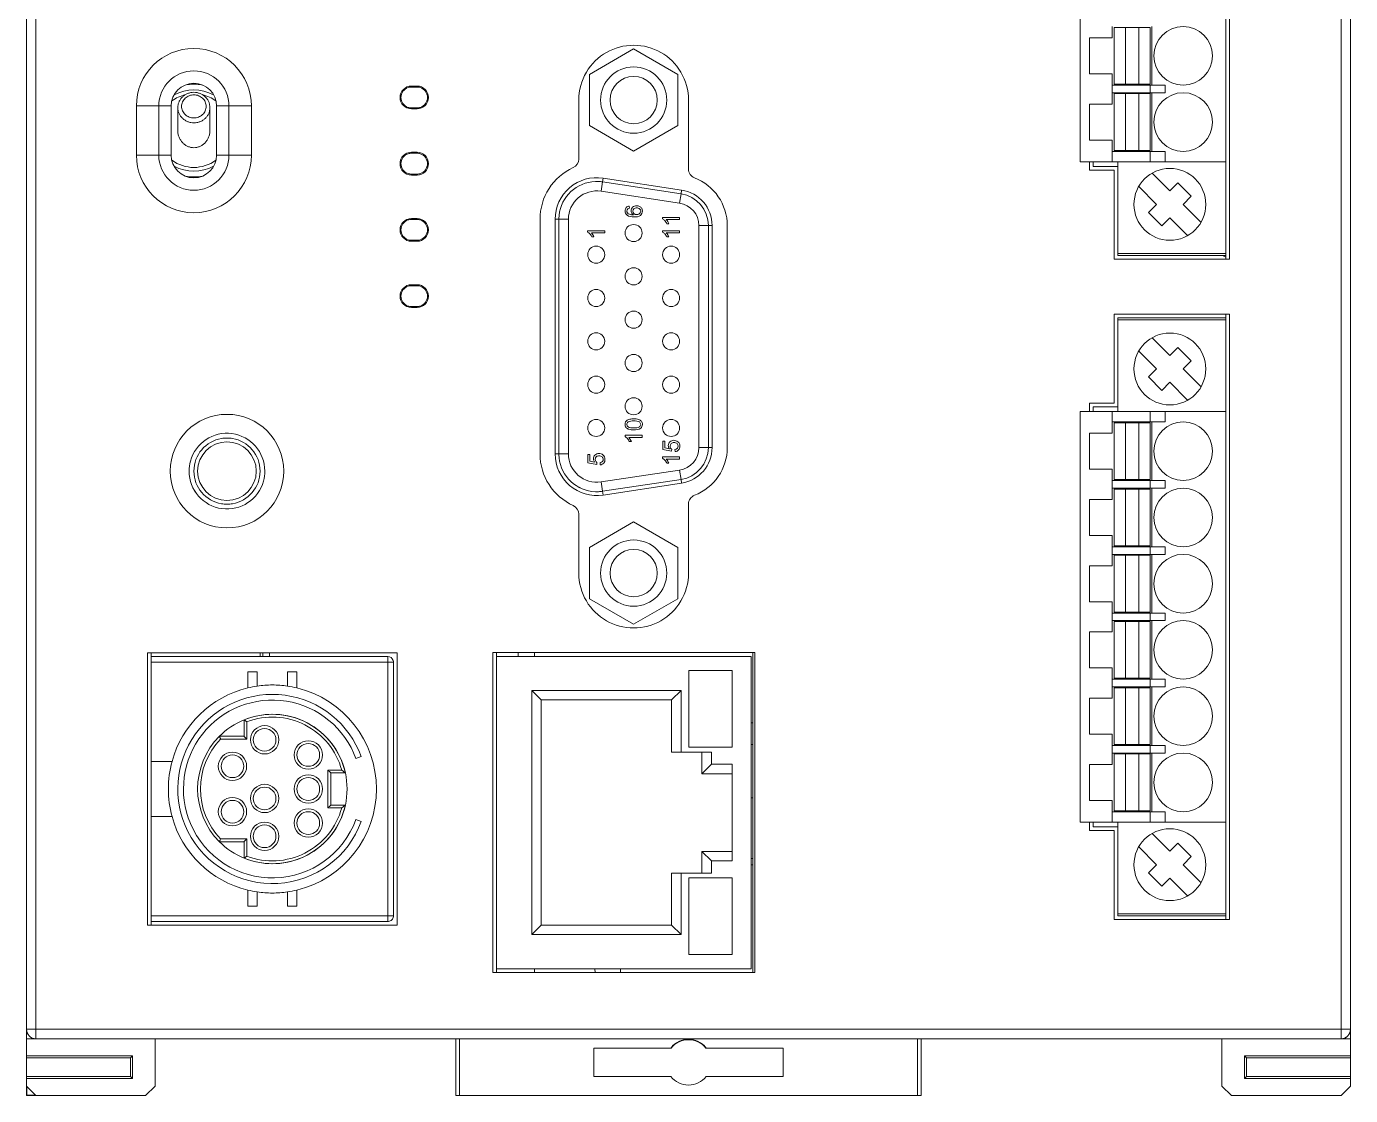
# Model space of a CAD drawing. Extents: x 0 to 111, y 0 to 103.
# Drawn here: x 0 to 70, y 0 to 56.5 of the extents above; entities that cross this region are included whole.
import ezdxf

# ---------------------------------------------------------------- set-up
doc = ezdxf.new("R2010")
doc.units = 0
doc.header["$LTSCALE"] = 4
doc.layers.get('0').update_dxf_attribs({"linetype": 'CONTINUOUS'})
doc.styles.get("Standard").update_dxf_attribs({"font": 'romans.shx'})

msp = doc.modelspace()

# ---------------------------------------------------------------- linework, layer by layer
at = {"color": 7, "linetype": 'Continuous', "lineweight": 0}
for p, q in [((0, 92.5), (0, 3.5)), ((0.5, 92.5), (0.5, 3.5)), ((69.5, 3.5), (69.5, 92.5)), ((70, 3.5), (70, 92.5)), ((63.6, 44.2), (63.6, 86.7)), ((55.7, 49.35), (55.7, 81.55)), ((63.4, 49.35), (63.4, 81.55)), ((57.4, 56.5), (57.4, 55.9)), ((57.5, 56.45), (58.1, 56.45)), ((57.5, 53.45), (57.5, 56.45)), ((57.5, 53.45), (57.5, 56.45)), ((58.1, 53.45), (58.1, 56.45)), ((58.1, 56.45), (58.8, 56.45)), ((58.8, 56.45), (59.4, 56.45)), ((58.8, 53.45), (58.8, 56.45)), ((58.8, 53.45), (58.8, 56.45)), ((59.4, 53.45), (59.4, 56.45)), ((59.5, 53.4), (59.5, 56.5)), ((32.1, 55.312), (29.76, 53.961)), ((34.44, 53.961), (32.1, 55.312)), ((57.4, 55.9), (56.2, 55.9)), ((56.2, 55.9), (56.2, 54)), ((29.76, 53.961), (29.76, 51.259)), ((34.44, 51.259), (34.44, 53.961)), ((56.2, 54), (57.4, 54)), ((57.4, 54), (57.4, 53.4)), ((20.35, 53.35), (20.35, 53.3)), ((20.65, 53.35), (20.35, 53.35)), ((20.65, 53.3), (20.35, 53.3)), ((20.65, 53.35), (20.65, 53.3)), ((57.4, 53), (57.4, 53.4)), ((57.4, 53.4), (59.4, 53.4)), ((57.5, 53.45), (58.1, 53.45)), ((58.1, 53.45), (58.8, 53.45)), ((58.8, 53.45), (59.4, 53.45)), ((59.4, 53.4), (59.5, 53.4)), ((59.4, 53), (59.4, 53.4)), ((59.5, 53.4), (60.2, 53.4)), ((60.2, 53.4), (60.2, 53)), ((29.2, 52.61), (29.2, 49.496)), ((35, 48.963), (35, 52.61)), ((57.4, 53), (57.4, 52.4)), ((57.4, 53), (59.4, 53)), ((57.5, 52.95), (58.1, 52.95)), ((57.5, 49.95), (57.5, 52.95)), ((57.5, 49.95), (57.5, 52.95)), ((58.1, 49.95), (58.1, 52.95)), ((58.1, 52.95), (58.8, 52.95)), ((58.8, 52.95), (59.4, 52.95)), ((58.8, 49.95), (58.8, 52.95)), ((58.8, 49.95), (58.8, 52.95)), ((59.4, 53), (59.5, 53)), ((59.4, 49.95), (59.4, 52.95)), ((59.5, 49.9), (59.5, 53)), ((59.5, 53), (60.2, 53)), ((5.81, 49.7), (5.81, 52.3)), ((5.81, 52.3), (6.994, 52.3)), ((6.994, 52.3), (7.65, 52.3)), ((6.994, 49.7), (6.994, 52.3)), ((7.65, 52.3), (7.65, 49.7)), ((8, 51), (8, 52.209)), ((9.7, 51), (9.7, 52.209)), ((10.05, 49.7), (10.05, 52.3)), ((10.706, 52.3), (10.05, 52.3)), ((11.89, 52.3), (10.706, 52.3)), ((10.706, 52.3), (10.706, 49.7)), ((11.89, 52.3), (11.89, 49.7)), ((20.35, 52.15), (20.35, 52.2)), ((20.35, 52.2), (20.65, 52.2)), ((20.35, 52.15), (20.65, 52.15)), ((20.65, 52.15), (20.65, 52.2)), ((57.4, 52.4), (56.2, 52.4)), ((56.2, 52.4), (56.2, 50.5)), ((29.76, 51.259), (32.1, 49.908)), ((32.1, 49.908), (34.44, 51.259)), ((56.2, 50.5), (57.4, 50.5)), ((57.4, 50.5), (57.4, 49.9)), ((20.35, 49.85), (20.35, 49.8)), ((20.65, 49.85), (20.35, 49.85)), ((20.65, 49.8), (20.35, 49.8)), ((20.65, 49.85), (20.65, 49.8)), ((57.4, 49.9), (59.4, 49.9)), ((57.4, 49.35), (57.4, 49.9)), ((57.5, 49.95), (58.1, 49.95)), ((58.1, 49.95), (58.8, 49.95)), ((58.8, 49.95), (59.4, 49.95)), ((59.4, 49.9), (59.5, 49.9)), ((59.4, 49.35), (59.4, 49.9)), ((59.5, 49.9), (60.2, 49.9)), ((60.2, 49.35), (60.2, 49.9)), ((5.81, 49.7), (6.994, 49.7)), ((6.994, 49.7), (7.65, 49.7)), ((10.706, 49.7), (10.05, 49.7)), ((11.89, 49.7), (10.706, 49.7)), ((55.7, 49.35), (57.4, 49.35)), ((56.2, 49.35), (56.2, 48.9)), ((56.4, 49.1), (56.4, 49.35)), ((57.7, 49.1), (56.4, 49.1)), ((57.4, 49.35), (59.4, 49.35)), ((57.7, 44.5), (57.7, 49.35)), ((59.4, 49.35), (60.2, 49.35)), ((60.2, 49.35), (63.4, 49.35)), ((63.4, 49.35), (63.4, 44.5)), ((20.35, 48.65), (20.35, 48.7)), ((20.35, 48.7), (20.65, 48.7)), ((20.35, 48.65), (20.65, 48.65)), ((20.65, 48.65), (20.65, 48.7)), ((30.48, 48.485), (30.45, 48.287)), ((34.635, 47.855), (30.48, 48.485)), ((56.2, 48.9), (57.5, 48.9)), ((57.5, 48.9), (57.5, 44.2)), ((60.45, 47.807), (59.515, 48.742)), ((30.45, 48.287), (30.375, 47.793)), ((30.375, 47.793), (34.53, 47.163)), ((30.45, 48.287), (34.605, 47.658)), ((30.45, 48.287), (34.605, 47.658)), ((34.605, 47.658), (34.53, 47.163)), ((34.635, 47.855), (34.605, 47.658)), ((58.8, 48.043), (58.808, 48.035)), ((58.808, 48.035), (59.743, 47.1)), ((60.874, 48.231), (60.45, 47.807)), ((61.581, 47.524), (60.874, 48.231)), ((31.879, 46.901), (31.87, 47.011)), ((59.743, 47.1), (59.319, 46.676)), ((61.157, 47.1), (61.581, 47.524)), ((62.092, 46.165), (61.157, 47.1)), ((20.35, 46.35), (20.35, 46.3)), ((20.65, 46.35), (20.35, 46.35)), ((20.65, 46.3), (20.35, 46.3)), ((20.65, 46.35), (20.65, 46.3)), ((27.15, 46.31), (27.15, 33.91)), ((27.95, 46.31), (27.95, 33.91)), ((27.95, 46.31), (28.15, 46.31)), ((28.15, 33.91), (28.15, 46.31)), ((28.15, 33.91), (28.15, 46.31)), ((28.15, 46.31), (28.65, 46.31)), ((28.65, 46.31), (28.65, 33.91)), ((33.626, 46.408), (33.626, 46.336)), ((34.53, 46.408), (33.626, 46.408)), ((33.826, 46.297), (34.53, 46.297)), ((34.53, 46.297), (34.53, 46.408)), ((59.319, 46.676), (60.026, 45.969)), ((60.026, 45.969), (60.45, 46.393)), ((60.45, 46.393), (61.385, 45.458)), ((29.666, 45.708), (29.666, 45.637)), ((30.57, 45.708), (29.666, 45.708)), ((29.866, 45.598), (30.57, 45.598)), ((30.57, 45.598), (30.57, 45.708)), ((33.626, 45.708), (33.626, 45.637)), ((34.53, 45.708), (33.626, 45.708)), ((33.826, 45.598), (34.53, 45.598)), ((33.852, 46.076), (33.959, 46.076)), ((34.53, 45.598), (34.53, 45.708)), ((36.05, 45.977), (35.55, 45.977)), ((35.55, 34.243), (35.55, 45.977)), ((36.05, 45.977), (36.05, 34.243)), ((36.05, 45.977), (36.05, 34.243)), ((36.25, 45.977), (36.05, 45.977)), ((36.25, 34.243), (36.25, 45.977)), ((37.05, 34.243), (37.05, 45.977)), ((62.1, 46.157), (62.092, 46.165)), ((20.35, 45.15), (20.35, 45.2)), ((20.35, 45.2), (20.65, 45.2)), ((20.35, 45.15), (20.65, 45.15)), ((20.65, 45.15), (20.65, 45.2)), ((29.892, 45.377), (29.999, 45.377)), ((33.852, 45.377), (33.959, 45.377)), ((63.6, 44.2), (57.5, 44.2)), ((63.4, 44.5), (57.7, 44.5)), ((57.7, 44.5), (57.7, 44.4)), ((57.7, 44.4), (63.4, 44.4)), ((63.4, 44.4), (63.4, 44.5)), ((63.4, 44.2), (63.4, 44.4)), ((20.35, 42.85), (20.35, 42.8)), ((20.65, 42.85), (20.35, 42.85)), ((20.65, 42.8), (20.35, 42.8)), ((20.65, 42.85), (20.65, 42.8)), ((20.35, 41.65), (20.35, 41.7)), ((20.35, 41.7), (20.65, 41.7)), ((20.35, 41.65), (20.65, 41.65)), ((20.65, 41.65), (20.65, 41.7)), ((57.5, 41.3), (63.6, 41.3)), ((57.5, 41.3), (57.5, 36.6)), ((57.7, 41.1), (57.7, 41)), ((63.4, 41.1), (57.7, 41.1)), ((57.7, 41), (63.4, 41)), ((57.7, 36.15), (57.7, 41)), ((63.4, 41.1), (63.4, 41.3)), ((63.4, 41), (63.4, 41.1)), ((63.4, 41), (63.4, 36.15)), ((63.6, 9.3), (63.6, 41.3)), ((60.45, 39.107), (59.515, 40.042)), ((58.8, 39.343), (58.808, 39.335)), ((58.808, 39.335), (59.743, 38.4)), ((60.874, 39.531), (60.45, 39.107)), ((61.581, 38.824), (60.874, 39.531)), ((61.157, 38.4), (61.581, 38.824)), ((59.743, 38.4), (59.319, 37.976)), ((59.319, 37.976), (60.026, 37.269)), ((62.092, 37.465), (61.157, 38.4)), ((60.026, 37.269), (60.45, 37.693)), ((60.45, 37.693), (61.385, 36.758)), ((62.1, 37.457), (62.092, 37.465)), ((57.5, 36.6), (56.2, 36.6)), ((56.2, 36.6), (56.2, 36.15)), ((55.7, 36.15), (57.4, 36.15)), ((55.7, 14.45), (55.7, 36.15)), ((56.4, 36.15), (56.4, 36.4)), ((57.7, 36.4), (56.4, 36.4)), ((57.4, 36.15), (59.4, 36.15)), ((57.4, 35.6), (57.4, 36.15)), ((59.4, 36.15), (60.2, 36.15)), ((59.4, 35.6), (59.4, 36.15)), ((60.2, 36.15), (63.4, 36.15)), ((60.2, 36.15), (60.2, 35.6)), ((63.4, 14.45), (63.4, 36.15)), ((57.4, 35.6), (57.4, 35)), ((57.4, 35.6), (59.4, 35.6)), ((57.5, 35.55), (58.1, 35.55)), ((57.5, 32.55), (57.5, 35.55)), ((57.5, 32.55), (57.5, 35.55)), ((58.1, 32.55), (58.1, 35.55)), ((58.1, 32.55), (58.1, 35.55)), ((58.1, 35.55), (58.8, 35.55)), ((58.8, 35.55), (59.4, 35.55)), ((58.8, 32.55), (58.8, 35.55)), ((58.8, 32.55), (58.8, 35.55)), ((59.4, 35.6), (59.5, 35.6)), ((59.4, 32.55), (59.4, 35.55)), ((59.5, 32.5), (59.5, 35.6)), ((59.5, 35.6), (60.2, 35.6)), ((31.646, 34.893), (31.646, 34.822)), ((32.55, 34.893), (31.646, 34.893)), ((31.846, 34.783), (32.55, 34.783)), ((31.872, 34.562), (31.979, 34.562)), ((32.55, 34.783), (32.55, 34.893)), ((33.748, 34.586), (33.642, 34.586)), ((33.642, 34.586), (33.642, 34.138)), ((33.748, 34.227), (33.748, 34.586)), ((57.4, 35), (56.2, 35)), ((56.2, 35), (56.2, 33.1)), ((27.95, 33.91), (28.15, 33.91)), ((28.15, 33.91), (28.65, 33.91)), ((29.788, 33.887), (29.682, 33.887)), ((29.682, 33.887), (29.682, 33.439)), ((29.788, 33.527), (29.788, 33.887)), ((33.626, 33.748), (33.626, 33.677)), ((34.53, 33.748), (33.626, 33.748)), ((33.642, 34.138), (34.105, 34.051)), ((33.99, 34.178), (33.748, 34.227)), ((33.826, 33.638), (34.53, 33.638)), ((34.105, 34.051), (34.118, 34.155)), ((34.284, 34.147), (34.294, 34.031)), ((34.53, 33.638), (34.53, 33.748)), ((36.05, 34.243), (35.55, 34.243)), ((36.25, 34.243), (36.05, 34.243)), ((29.682, 33.439), (30.145, 33.352)), ((30.03, 33.479), (29.788, 33.527)), ((30.145, 33.352), (30.158, 33.456)), ((30.324, 33.448), (30.334, 33.332)), ((34.53, 33.057), (30.375, 32.427)), ((33.852, 33.417), (33.959, 33.417)), ((34.53, 33.057), (34.605, 32.562)), ((56.2, 33.1), (57.4, 33.1)), ((57.4, 33.1), (57.4, 32.5)), ((30.45, 31.933), (30.375, 32.427)), ((34.605, 32.562), (30.45, 31.933)), ((34.605, 32.562), (30.45, 31.933)), ((30.48, 31.735), (34.635, 32.365)), ((34.605, 32.562), (34.635, 32.365)), ((57.4, 32.1), (57.4, 32.5)), ((57.4, 32.5), (59.4, 32.5)), ((57.5, 32.55), (58.1, 32.55)), ((58.1, 32.55), (58.8, 32.55)), ((58.8, 32.55), (59.4, 32.55)), ((59.4, 32.5), (59.5, 32.5)), ((59.4, 32.1), (59.4, 32.5)), ((59.5, 32.5), (60.2, 32.5)), ((60.2, 32.5), (60.2, 32.1)), ((30.48, 31.735), (30.45, 31.933)), ((57.4, 32.1), (57.4, 31.5)), ((57.4, 32.1), (59.4, 32.1)), ((57.5, 32.05), (58.1, 32.05)), ((57.5, 29.05), (57.5, 32.05)), ((57.5, 29.05), (57.5, 32.05)), ((58.1, 29.05), (58.1, 32.05)), ((58.1, 29.05), (58.1, 32.05)), ((58.1, 32.05), (58.8, 32.05)), ((58.8, 32.05), (59.4, 32.05)), ((58.8, 29.05), (58.8, 32.05)), ((58.8, 29.05), (58.8, 32.05)), ((59.4, 32.1), (59.5, 32.1)), ((59.4, 29.05), (59.4, 32.05)), ((59.5, 29), (59.5, 32.1)), ((59.5, 32.1), (60.2, 32.1)), ((35, 27.61), (35, 31.257)), ((57.4, 31.5), (56.2, 31.5)), ((56.2, 31.5), (56.2, 29.6)), ((29.2, 30.724), (29.2, 27.61)), ((32.1, 30.312), (29.76, 28.961)), ((34.44, 28.961), (32.1, 30.312)), ((56.2, 29.6), (57.4, 29.6)), ((57.4, 29.6), (57.4, 29)), ((29.76, 28.961), (29.76, 26.259)), ((34.44, 26.259), (34.44, 28.961)), ((57.4, 28.6), (57.4, 29)), ((57.4, 29), (59.4, 29)), ((57.5, 29.05), (58.1, 29.05)), ((58.1, 29.05), (58.8, 29.05)), ((58.8, 29.05), (59.4, 29.05)), ((59.4, 29), (59.5, 29)), ((59.4, 28.6), (59.4, 29)), ((59.5, 29), (60.2, 29)), ((60.2, 29), (60.2, 28.6)), ((57.4, 28.6), (57.4, 28)), ((57.4, 28.6), (59.4, 28.6)), ((57.5, 28.55), (58.1, 28.55)), ((57.5, 25.55), (57.5, 28.55)), ((57.5, 25.55), (57.5, 28.55)), ((58.1, 25.55), (58.1, 28.55)), ((58.1, 25.55), (58.1, 28.55)), ((58.1, 28.55), (58.8, 28.55)), ((58.8, 28.55), (59.4, 28.55)), ((58.8, 25.55), (58.8, 28.55)), ((58.8, 25.55), (58.8, 28.55)), ((59.4, 28.6), (59.5, 28.6)), ((59.4, 25.55), (59.4, 28.55)), ((59.5, 25.5), (59.5, 28.6)), ((59.5, 28.6), (60.2, 28.6)), ((57.4, 28), (56.2, 28)), ((56.2, 28), (56.2, 26.1)), ((29.76, 26.259), (32.1, 24.908)), ((32.1, 24.908), (34.44, 26.259)), ((56.2, 26.1), (57.4, 26.1)), ((57.4, 26.1), (57.4, 25.5)), ((57.4, 25.1), (57.4, 25.5)), ((57.4, 25.5), (59.4, 25.5)), ((57.5, 25.55), (58.1, 25.55)), ((58.1, 25.55), (58.8, 25.55)), ((58.8, 25.55), (59.4, 25.55)), ((59.4, 25.5), (59.5, 25.5)), ((59.4, 25.1), (59.4, 25.5)), ((59.5, 25.5), (60.2, 25.5)), ((60.2, 25.5), (60.2, 25.1)), ((57.4, 25.1), (57.4, 24.5)), ((57.4, 25.1), (59.4, 25.1)), ((57.5, 25.05), (58.1, 25.05)), ((57.5, 22.05), (57.5, 25.05)), ((57.5, 22.05), (57.5, 25.05)), ((58.1, 22.05), (58.1, 25.05)), ((58.1, 22.05), (58.1, 25.05)), ((58.1, 25.05), (58.8, 25.05)), ((58.8, 25.05), (59.4, 25.05)), ((58.8, 22.05), (58.8, 25.05)), ((58.8, 22.05), (58.8, 25.05)), ((59.4, 25.1), (59.5, 25.1)), ((59.4, 22.05), (59.4, 25.05)), ((59.5, 22), (59.5, 25.1)), ((59.5, 25.1), (60.2, 25.1)), ((57.4, 24.5), (56.2, 24.5)), ((56.2, 24.5), (56.2, 22.6)), ((19.6, 23.4), (6.4, 23.4)), ((6.4, 23.4), (6.4, 9)), ((6.6, 23.4), (6.6, 23.2)), ((6.6, 23.2), (19.1, 23.2)), ((6.6, 22.9), (6.6, 23.2)), ((19.1, 23.2), (6.6, 23.2)), ((12.35, 23.4), (12.35, 23.2)), ((12.5, 23.2), (12.5, 23.4)), ((12.85, 23.2), (12.85, 23.4)), ((19.1, 23.2), (19.1, 22.9)), ((19.6, 9), (19.6, 23.4)), ((38.51, 23.41), (24.65, 23.41)), ((24.65, 23.41), (24.65, 6.5)), ((24.85, 23.21), (24.85, 23.41)), ((24.85, 23.21), (24.85, 6.7)), ((38.31, 23.21), (24.85, 23.21)), ((26, 23.21), (26, 23.41)), ((26.85, 23.41), (26.85, 23.21)), ((38.31, 6.7), (38.31, 23.21)), ((38.4, 6.5), (38.4, 23.41)), ((38.51, 6.5), (38.51, 23.41)), ((6.6, 22.9), (6.6, 17.65)), ((19.1, 22.9), (6.6, 22.9)), ((19.1, 9.5), (19.1, 22.9)), ((19.1, 22.9), (19.4, 22.9)), ((19.4, 22.9), (19.4, 9.5)), ((19.4, 9.5), (19.4, 22.9)), ((37.31, 22.455), (35.01, 22.455)), ((35.01, 22.455), (35.01, 18.405)), ((37.31, 18.405), (37.31, 22.455)), ((56.2, 22.6), (57.4, 22.6)), ((57.4, 22.6), (57.4, 22)), ((11.7, 22.4), (12.2, 22.4)), ((11.7, 21.544), (11.7, 22.4)), ((12.2, 22.4), (12.2, 21.642)), ((13.8, 22.4), (14.3, 22.4)), ((13.8, 21.642), (13.8, 22.4)), ((14.3, 22.4), (14.3, 21.544)), ((57.4, 21.6), (57.4, 22)), ((57.4, 22), (59.4, 22)), ((57.5, 22.05), (58.1, 22.05)), ((58.1, 22.05), (58.8, 22.05)), ((58.8, 22.05), (59.4, 22.05)), ((59.4, 22), (59.5, 22)), ((59.4, 21.6), (59.4, 22)), ((59.5, 22), (60.2, 22)), ((60.2, 22), (60.2, 21.6)), ((26.71, 21.405), (34.61, 21.405)), ((26.71, 8.505), (26.71, 21.405)), ((26.71, 21.405), (27.21, 20.905)), ((34.11, 20.905), (34.61, 21.405)), ((34.61, 21.405), (34.61, 18.155)), ((57.4, 21.6), (57.4, 21)), ((57.4, 21.6), (59.4, 21.6)), ((57.5, 21.55), (58.1, 21.55)), ((57.5, 18.55), (57.5, 21.55)), ((57.5, 18.55), (57.5, 21.55)), ((58.1, 18.55), (58.1, 21.55)), ((58.1, 18.55), (58.1, 21.55)), ((58.1, 21.55), (58.8, 21.55)), ((58.8, 21.55), (59.4, 21.55)), ((58.8, 18.55), (58.8, 21.55)), ((58.8, 18.55), (58.8, 21.55)), ((59.4, 21.6), (59.5, 21.6)), ((59.4, 18.55), (59.4, 21.55)), ((59.5, 18.5), (59.5, 21.6)), ((59.5, 21.6), (60.2, 21.6)), ((27.21, 20.905), (34.11, 20.905)), ((27.21, 9.005), (27.21, 20.905)), ((34.11, 20.905), (34.11, 18.155)), ((57.4, 21), (56.2, 21)), ((56.2, 21), (56.2, 19.1)), ((11.5, 19.854), (11.5, 18.986)), ((11.5, 18.986), (11.5, 19.854)), ((11.65, 19.752), (11.65, 18.836)), ((38.4, 19.7), (38.31, 19.7)), ((11.5, 18.986), (10.2, 18.986)), ((11.5, 18.986), (10.2, 18.986)), ((56.2, 19.1), (57.4, 19.1)), ((57.4, 19.1), (57.4, 18.5)), ((11.65, 18.836), (10.264, 18.836)), ((35.01, 18.405), (37.31, 18.405)), ((38.31, 18.56), (38.4, 18.56)), ((57.4, 18.1), (57.4, 18.5)), ((57.4, 18.5), (59.4, 18.5)), ((57.5, 18.55), (58.1, 18.55)), ((58.1, 18.55), (58.8, 18.55)), ((58.8, 18.55), (59.4, 18.55)), ((59.4, 18.5), (59.5, 18.5)), ((59.4, 18.1), (59.4, 18.5)), ((59.5, 18.5), (60.2, 18.5)), ((60.2, 18.5), (60.2, 18.1)), ((6.6, 17.65), (6.6, 14.75)), ((6.6, 17.65), (7.695, 17.65)), ((17.698, 17.91), (17.417, 17.807)), ((34.61, 18.155), (34.11, 18.155)), ((34.61, 18.155), (36.21, 18.155)), ((35.71, 18.155), (35.71, 17.005)), ((35.71, 17.005), (36.21, 17.505)), ((36.21, 18.155), (36.21, 17.505)), ((36.21, 17.505), (37.31, 17.505)), ((37.31, 17.505), (37.31, 12.405)), ((57.4, 18.1), (57.4, 17.5)), ((57.4, 18.1), (59.4, 18.1)), ((57.5, 18.05), (58.1, 18.05)), ((57.5, 15.05), (57.5, 18.05)), ((57.5, 15.05), (57.5, 18.05)), ((58.1, 15.05), (58.1, 18.05)), ((58.1, 15.05), (58.1, 18.05)), ((58.1, 18.05), (58.8, 18.05)), ((58.8, 18.05), (59.4, 18.05)), ((58.8, 15.05), (58.8, 18.05)), ((58.8, 15.05), (58.8, 18.05)), ((59.4, 18.1), (59.5, 18.1)), ((59.4, 15.05), (59.4, 18.05)), ((59.5, 15), (59.5, 18.1)), ((59.5, 18.1), (60.2, 18.1)), ((15.94, 17.2), (16.666, 17.2)), ((15.94, 15.2), (15.94, 17.2)), ((16.09, 15.35), (16.09, 17.05)), ((16.09, 17.05), (16.857, 17.05)), ((16.857, 17.05), (16.09, 17.05)), ((16.09, 17.05), (16.09, 15.35)), ((35.71, 17.005), (37.31, 17.005)), ((57.4, 17.5), (56.2, 17.5)), ((56.2, 17.5), (56.2, 15.6)), ((38.4, 15.73), (38.31, 15.73)), ((56.2, 15.6), (57.4, 15.6)), ((57.4, 15.6), (57.4, 15)), ((6.6, 14.75), (6.6, 9.5)), ((7.695, 14.75), (6.6, 14.75)), ((16.666, 15.2), (15.94, 15.2)), ((16.857, 15.35), (16.09, 15.35)), ((16.857, 15.35), (16.09, 15.35)), ((57.4, 14.45), (57.4, 15)), ((57.4, 15), (59.4, 15)), ((57.5, 15.05), (58.1, 15.05)), ((58.1, 15.05), (58.8, 15.05)), ((58.8, 15.05), (59.4, 15.05)), ((59.4, 15), (59.5, 15)), ((59.4, 14.45), (59.4, 15)), ((59.5, 15), (60.2, 15)), ((60.2, 14.45), (60.2, 15)), ((17.417, 14.593), (17.698, 14.49)), ((55.7, 14.45), (57.4, 14.45)), ((56.2, 14.45), (56.2, 14)), ((56.4, 14.2), (56.4, 14.45)), ((57.7, 14.2), (56.4, 14.2)), ((57.4, 14.45), (59.4, 14.45)), ((57.7, 9.6), (57.7, 14.45)), ((59.4, 14.45), (60.2, 14.45)), ((60.2, 14.45), (63.4, 14.45)), ((63.4, 14.45), (63.4, 9.6)), ((10.2, 13.414), (11.5, 13.414)), ((11.5, 13.414), (10.2, 13.414)), ((10.264, 13.564), (11.65, 13.564)), ((11.5, 13.414), (11.5, 12.546)), ((11.5, 12.546), (11.5, 13.414)), ((11.65, 13.564), (11.65, 12.648)), ((56.2, 14), (57.5, 14)), ((57.5, 14), (57.5, 9.3)), ((60.45, 12.907), (59.515, 13.842)), ((60.874, 13.331), (60.45, 12.907)), ((61.581, 12.624), (60.874, 13.331)), ((35.71, 12.905), (35.71, 11.755)), ((37.31, 12.905), (35.71, 12.905)), ((35.71, 12.905), (36.21, 12.405)), ((58.8, 13.143), (58.808, 13.135)), ((58.808, 13.135), (59.743, 12.2)), ((61.157, 12.2), (61.581, 12.624)), ((36.21, 12.405), (36.21, 11.755)), ((37.31, 12.405), (36.21, 12.405)), ((38.31, 12.53), (38.4, 12.53)), ((38.4, 12.2), (38.31, 12.2)), ((59.743, 12.2), (59.319, 11.776)), ((62.092, 11.265), (61.157, 12.2)), ((34.11, 11.755), (34.11, 9.005)), ((34.11, 11.755), (34.61, 11.755)), ((36.21, 11.755), (34.61, 11.755)), ((34.61, 11.755), (34.61, 8.505)), ((35.01, 11.505), (37.31, 11.505)), ((35.01, 7.455), (35.01, 11.505)), ((37.31, 11.505), (37.31, 7.455)), ((59.319, 11.776), (60.026, 11.069)), ((60.026, 11.069), (60.45, 11.493)), ((60.45, 11.493), (61.385, 10.558)), ((62.1, 11.257), (62.092, 11.265)), ((11.7, 10), (11.7, 10.856)), ((12.2, 10.758), (12.2, 10)), ((13.8, 10), (13.8, 10.758)), ((14.3, 10.856), (14.3, 10)), ((12.2, 10), (11.7, 10)), ((14.3, 10), (13.8, 10)), ((6.6, 9.2), (6.6, 9.5)), ((6.6, 9.5), (19.1, 9.5)), ((6.6, 9.2), (6.6, 9)), ((6.6, 9.2), (19.1, 9.2)), ((19.1, 9.2), (6.6, 9.2)), ((19.1, 9.5), (19.4, 9.5)), ((19.1, 9.2), (19.1, 9.5)), ((57.5, 9.3), (63.6, 9.3)), ((63.4, 9.6), (57.7, 9.6)), ((57.7, 9.6), (57.7, 9.5)), ((57.7, 9.5), (63.4, 9.5)), ((63.4, 9.5), (63.4, 9.6)), ((63.4, 9.3), (63.4, 9.5)), ((6.4, 9), (19.6, 9)), ((26.71, 8.505), (27.21, 9.005)), ((34.61, 8.505), (26.71, 8.505)), ((34.11, 9.005), (27.21, 9.005)), ((34.61, 8.505), (34.11, 9.005)), ((37.31, 7.455), (35.01, 7.455)), ((24.65, 6.5), (38.51, 6.5)), ((24.85, 6.5), (24.85, 6.7)), ((24.85, 6.7), (38.31, 6.7)), ((26.85, 6.7), (26.85, 6.5)), ((30.027, 6.7), (30.087, 6.5)), ((31.4, 6.5), (31.4, 6.7)), ((0, 3.5), (0, 3)), ((0.5, 3.5), (0, 3.5)), ((0, 2.1), (0, 3)), ((0.5, 3), (0, 3)), ((0.5, 3.5), (69.5, 3.5)), ((0.5, 3.5), (0.5, 3)), ((0.5, 3), (69.5, 3)), ((6.8, 0.5), (6.8, 3)), ((22.7, 3), (22.7, 0)), ((22.9, 3), (22.9, 0)), ((47.1, 0), (47.1, 3)), ((47.3, 0), (47.3, 3)), ((63.2, 3), (63.2, 0.5)), ((69.5, 3.5), (69.5, 3)), ((69.5, 3.5), (70, 3.5)), ((69.5, 3), (70, 3)), ((70, 3.5), (70, 3)), ((70, 3), (70, 2.1)), ((30, 2.5), (34.063, 2.5)), ((30, 1), (30, 2.5)), ((35.937, 2.5), (40, 2.5)), ((40, 2.5), (40, 1)), ((0, 2), (0, 2.1)), ((0, 2.1), (5.6, 2.1)), ((0, 2), (0, 1)), ((5.5, 2), (0, 2)), ((5.6, 2.1), (5.5, 2)), ((5.5, 2), (5.5, 1)), ((5.6, 2.1), (5.6, 0.9)), ((64.4, 2.1), (70, 2.1)), ((64.4, 2.1), (64.4, 0.9)), ((64.4, 2.1), (64.5, 2)), ((64.5, 2), (64.5, 1)), ((64.5, 2), (70, 2)), ((70, 2.1), (70, 2)), ((70, 2), (70, 1)), ((0, 0.9), (0, 1)), ((5.5, 1), (0, 1)), ((0, 0.5), (0, 0.9)), ((0, 0.9), (5.6, 0.9)), ((5.6, 0.9), (5.5, 1)), ((34.063, 1), (30, 1)), ((40, 1), (35.937, 1)), ((64.4, 0.9), (64.5, 1)), ((64.4, 0.9), (70, 0.9)), ((64.5, 1), (70, 1)), ((70, 1), (70, 0.9)), ((70, 0.9), (70, 0.5)), ((0, 0.5), (0.5, 0)), ((6.3, 0), (0.5, 0)), ((6.8, 0.5), (6.3, 0)), ((22.9, 0), (22.7, 0)), ((47.1, 0), (22.9, 0)), ((47.1, 0), (47.3, 0)), ((63.2, 0.5), (63.7, 0)), ((69.5, 0), (63.7, 0)), ((70, 0.5), (69.5, 0))]:
    msp.add_line(p, q, dxfattribs=at)
for p in [(0, 0.5), (0.5, 0)]:
    msp.add_line(p, (0, 0))
for centre, radius, start, end in [((61.15, 54.95), 1.55, 0, 180), ((8.85, 52.3), 3.04, 0, 180), ((32.1, 52.61), 2.9, 30.50682, 149.49318), ((61.15, 54.95), 1.55, 180, 0), ((8.85, 52.3), 1.856, 0, 180), ((32.1, 52.61), 2.9, 149.49318, 180), ((32.1, 52.61), 1.75, 90, 270), ((32.1, 52.61), 1.75, 270, 90), ((32.1, 52.61), 2.9, 0, 30.50682), ((8.85, 52.3), 1.2, 0, 180), ((8.85, 51), 2.45, 79.28076, 100.71924), ((20.35, 52.75), 0.6, 90, 270), ((20.35, 52.75), 0.55, 108, 252), ((20.35, 52.75), 0.55, 90, 108), ((20.65, 52.75), 0.6, 270, 90), ((20.65, 52.75), 0.55, 72, 90), ((20.65, 52.75), 0.55, 288, 72), ((32.1, 52.61), 1.25, 90, 270), ((32.1, 52.61), 1.25, 270, 90), ((8.85, 51), 1.95, 103.28887, 126.58901), ((8.85, 51), 2.15, 61.04677, 118.95317), ((8.85, 51), 2.15, 61.20175, 118.79825), ((8.85, 51), 1.95, 53.41105, 76.70942), ((61.15, 51.45), 1.55, 0, 180), ((20.35, 52.75), 0.55, 252, 270), ((20.65, 52.75), 0.55, 270, 288), ((61.15, 51.45), 1.55, 180, 0), ((20.35, 49.25), 0.6, 90, 270), ((20.35, 49.25), 0.55, 108, 252), ((20.35, 49.25), 0.55, 90, 108), ((20.65, 49.25), 0.6, 270, 90), ((20.65, 49.25), 0.55, 72, 90), ((20.65, 49.25), 0.55, 288, 72), ((8.85, 49.7), 3.04, 180, 0), ((8.85, 49.7), 1.856, 180, 0), ((8.85, 49.7), 1.2, 180, 0), ((8.85, 51), 1.95, 233.41105, 306.58901), ((8.85, 51), 2.15, 241.04677, 298.95317), ((8.85, 51), 2.15, 241.20175, 298.79825), ((30.15, 46.31), 3, 114.47434, 179.99999), ((28.7, 49.496), 0.5, 294.47434, 0), ((8.85, 51), 2.45, 259.28076, 280.71924), ((20.35, 49.25), 0.55, 252, 270), ((20.65, 49.25), 0.55, 270, 288), ((30.15, 46.31), 2.2, 81.38259, 180), ((30.15, 46.31), 2, 92.08272, 174.09258), ((30.15, 46.31), 2, 92.08435, 174.09175), ((30.15, 46.31), 2, 89.99971, 92.08272), ((30.15, 46.31), 2, 90, 92.08435), ((30.15, 46.31), 2, 87.54617, 89.99971), ((30.15, 46.31), 2, 87.62267, 90), ((30.15, 46.31), 2, 87.48325, 87.62267), ((30.15, 46.31), 2, 81.38259, 87.54617), ((30.15, 46.31), 2, 81.38259, 87.48325), ((35.5, 48.963), 0.5, 180, 248.93818), ((34.35, 45.977), 2.7, 0.00001, 68.93818), ((60.45, 47.1), 1.9, 0, 180), ((30.15, 46.31), 1.5, 81.38259, 180), ((34.35, 45.977), 1.7, 0, 81.38259), ((34.35, 45.977), 1.7, 0, 81.38259), ((34.35, 45.977), 1.9, 0, 81.38259), ((34.35, 45.977), 1.2, 0, 81.38259), ((60.45, 47.1), 1.9, 180, 0), ((20.35, 45.75), 0.6, 90, 270), ((20.35, 45.75), 0.55, 108, 252), ((20.35, 45.75), 0.55, 90, 108), ((20.65, 45.75), 0.6, 270, 90), ((20.65, 45.75), 0.55, 72, 90), ((20.65, 45.75), 0.55, 288, 72), ((30.15, 46.31), 2, 174.09258, 180), ((30.15, 46.31), 2, 174.09175, 180), ((32.1, 45.585), 0.45, 90, 270), ((32.1, 45.585), 0.45, 270, 90), ((20.35, 45.75), 0.55, 252, 270), ((20.65, 45.75), 0.55, 270, 288), ((30.12, 44.44), 0.45, 90, 270), ((30.12, 44.44), 0.45, 270, 90), ((34.08, 44.44), 0.45, 90, 270), ((34.08, 44.44), 0.45, 270, 90), ((63.75, 45.25), 1, 238.49894, 247.5), ((63.75, 45.25), 1, 247.5, 249.45325), ((32.1, 43.295), 0.45, 90, 270), ((32.1, 43.295), 0.45, 270, 90), ((20.35, 42.25), 0.6, 90, 270), ((20.35, 42.25), 0.55, 108, 252), ((20.35, 42.25), 0.55, 90, 108), ((20.65, 42.25), 0.6, 270, 90), ((20.65, 42.25), 0.55, 72, 90), ((20.65, 42.25), 0.55, 288, 72), ((30.12, 42.15), 0.45, 90, 270), ((30.12, 42.15), 0.45, 270, 90), ((34.08, 42.15), 0.45, 90, 270), ((34.08, 42.15), 0.45, 270, 90), ((20.35, 42.25), 0.55, 252, 270), ((20.65, 42.25), 0.55, 270, 288), ((32.1, 41.005), 0.45, 90, 270), ((32.1, 41.005), 0.45, 270, 90), ((30.12, 39.86), 0.45, 90, 270), ((30.12, 39.86), 0.45, 270, 90), ((34.08, 39.86), 0.45, 90, 270), ((34.08, 39.86), 0.45, 270, 90), ((60.45, 38.4), 1.9, 0, 180), ((32.1, 38.715), 0.45, 90, 270), ((32.1, 38.715), 0.45, 270, 90), ((30.12, 37.57), 0.45, 90, 270), ((30.12, 37.57), 0.45, 270, 90), ((34.08, 37.57), 0.45, 90, 270), ((34.08, 37.57), 0.45, 270, 90), ((60.45, 38.4), 1.9, 180, 0), ((32.1, 36.425), 0.45, 90, 270), ((32.1, 36.425), 0.45, 270, 90), ((10.6, 33), 3, 0, 180), ((30.12, 35.28), 0.45, 90, 270), ((30.12, 35.28), 0.45, 270, 90), ((34.08, 35.28), 0.45, 90, 270), ((34.08, 35.28), 0.45, 270, 90), ((61.15, 34.05), 1.55, 0, 180), ((10.6, 33), 2, 0, 164.80008), ((10.6, 33), 2, 0, 164.78047), ((10.6, 33), 1.75, 99.48515, 260.51418), ((10.6, 33), 1.75, 99.48749, 260.51183), ((10.6, 33), 1.55, 90, 270), ((10.6, 33), 1.75, 90, 99.48515), ((10.6, 33), 1.75, 90, 99.48749), ((10.6, 33), 1.75, 80.51418, 90), ((10.6, 33), 1.75, 80.51183, 90), ((10.6, 33), 1.55, 270, 90), ((10.6, 33), 1.75, 279.48515, 80.51418), ((10.6, 33), 1.75, 279.48749, 80.51183), ((30.15, 33.91), 3, 180.00001, 245.52566), ((30.15, 33.91), 2.2, 180, 278.61741), ((30.15, 33.91), 2, 180, 185.90742), ((30.15, 33.91), 2, 180, 185.90825), ((30.15, 33.91), 2, 185.90742, 267.91728), ((30.15, 33.91), 2, 185.90825, 267.91564), ((30.15, 33.91), 1.5, 180, 278.61741), ((34.35, 34.243), 1.2, 278.61741, 0), ((34.35, 34.243), 1.7, 278.61741, 0), ((34.35, 34.243), 1.7, 278.61741, 0), ((34.35, 34.243), 1.9, 278.61741, 0), ((34.35, 34.243), 2.7, 291.06182, 359.99999), ((61.15, 34.05), 1.55, 180, 0), ((10.6, 33), 3, 180, 0), ((10.6, 33), 2, 164.78047, 180), ((10.6, 33), 2, 164.80008, 180), ((10.6, 33), 2, 180, 344.80008), ((10.6, 33), 2, 180, 344.78047), ((10.6, 33), 2, 344.80008, 0), ((10.6, 33), 2, 344.78047, 0), ((30.15, 33.91), 2, 267.91728, 270.00029), ((30.15, 33.91), 2, 267.91564, 270), ((30.15, 33.91), 2, 270.00029, 272.45383), ((30.15, 33.91), 2, 270, 272.37733), ((30.15, 33.91), 2, 272.37733, 272.51675), ((30.15, 33.91), 2, 272.45383, 278.61741), ((30.15, 33.91), 2, 272.51675, 278.61741), ((35.5, 31.257), 0.5, 111.06182, 180), ((61.15, 30.55), 1.55, 0, 180), ((10.6, 33), 1.75, 260.51418, 270), ((10.6, 33), 1.75, 260.51183, 270), ((10.6, 33), 1.75, 270, 279.48515), ((10.6, 33), 1.75, 270, 279.48749), ((28.7, 30.724), 0.5, 0, 65.52566), ((61.15, 30.55), 1.55, 180, 0), ((32.1, 27.61), 1.75, 90, 270), ((32.1, 27.61), 1.25, 90, 270), ((32.1, 27.61), 1.75, 270, 90), ((32.1, 27.61), 1.25, 270, 90), ((61.15, 27.05), 1.55, 0, 180), ((32.1, 27.61), 2.9, 180, 210.50682), ((32.1, 27.61), 2.9, 329.49318, 0), ((61.15, 27.05), 1.55, 180, 0), ((32.1, 27.61), 2.9, 210.50682, 329.49318), ((61.15, 23.55), 1.55, 0, 180), ((19.1, 22.9), 0.3, 18, 90), ((19.1, 22.9), 0.3, 18, 90), ((61.15, 23.55), 1.55, 180, 0), ((19.1, 22.9), 0.3, 0, 18), ((19.1, 22.9), 0.3, 0, 18), ((13, 16.2), 5.5, 103.67202, 164.71406), ((13, 16.2), 5, 20, 206.66667), ((13, 16.2), 5.5, 98.3636, 103.67202), ((13, 16.2), 5.5, 90, 98.3636), ((13, 16.2), 5.5, 81.6364, 90), ((13, 16.2), 5.5, 76.32798, 81.6364), ((13, 16.2), 5.5, 283.67202, 76.32798), ((61.15, 20.05), 1.55, 0, 180), ((13, 16.2), 4.7, 20, 202.85714), ((13, 16.2), 3.95, 112.318, 135.1423), ((13, 16.2), 3.95, 90, 112.318), ((13, 16.2), 3.95, 12.42667, 112.318), ((13, 16.2), 3.8, 15.25754, 110.80857), ((13, 16.2), 3.95, 12.42667, 90), ((61.15, 20.05), 1.55, 180, 0), ((13, 16.2), 3.95, 135.1423, 224.8577), ((12.59, 18.8), 0.75, 90, 270), ((12.59, 18.8), 0.6, 90, 270), ((12.59, 18.8), 0.75, 270, 90), ((12.59, 18.8), 0.6, 270, 90), ((13, 16.2), 3.8, 136.0697, 223.93088), ((14.9, 18), 0.75, 90, 270), ((14.9, 18), 0.6, 90, 270), ((14.9, 18), 0.75, 270, 90), ((14.9, 18), 0.6, 270, 90), ((13, 16.2), 5.5, 164.71406, 195.28594), ((10.89, 17.4), 0.75, 90, 270), ((10.89, 17.4), 0.6, 90, 270), ((10.89, 17.4), 0.75, 270, 90), ((10.89, 17.4), 0.6, 270, 90), ((61.15, 16.55), 1.55, 0, 180), ((14.9, 16.2), 0.75, 90, 270), ((14.9, 16.2), 0.75, 270, 90), ((13, 16.2), 3.95, 347.57333, 12.42667), ((12.59, 15.7), 0.75, 90, 270), ((12.59, 15.7), 0.6, 90, 270), ((12.59, 15.7), 0.75, 270, 90), ((12.59, 15.7), 0.6, 270, 90), ((14.9, 16.2), 0.6, 90, 270), ((14.9, 16.2), 0.6, 270, 90), ((61.15, 16.55), 1.55, 180, 0), ((10.89, 15), 0.75, 90, 270), ((10.89, 15), 0.6, 90, 270), ((10.89, 15), 0.75, 270, 90), ((10.89, 15), 0.6, 270, 90), ((13, 16.2), 5.5, 195.28594, 256.32798), ((13, 16.2), 3.95, 247.682, 347.57333), ((13, 16.2), 3.8, 249.19138, 344.74243), ((13, 16.2), 3.95, 270, 347.57333), ((14.9, 14.4), 0.75, 90, 270), ((14.9, 14.4), 0.6, 90, 270), ((14.9, 14.4), 0.75, 270, 90), ((14.9, 14.4), 0.6, 270, 90), ((13, 16.2), 5, 206.66667, 340), ((13, 16.2), 4.7, 202.85714, 340), ((12.59, 13.7), 0.75, 90, 270), ((12.59, 13.7), 0.6, 90, 270), ((12.59, 13.7), 0.75, 270, 90), ((12.59, 13.7), 0.6, 270, 90), ((60.45, 12.2), 1.9, 0, 180), ((13, 16.2), 3.95, 224.8577, 247.682), ((13, 16.2), 3.95, 247.682, 270), ((60.45, 12.2), 1.9, 180, 0), ((13, 16.2), 5.5, 256.32798, 261.6364), ((13, 16.2), 5.5, 261.6364, 270), ((13, 16.2), 5.5, 270, 278.3636), ((13, 16.2), 5.5, 278.3636, 283.67202), ((19.1, 9.5), 0.3, 270, 288), ((19.1, 9.5), 0.3, 270, 288), ((19.1, 9.5), 0.3, 288, 306), ((19.1, 9.5), 0.3, 288, 306), ((19.1, 9.5), 0.3, 306, 324), ((19.1, 9.5), 0.3, 306, 324), ((19.1, 9.5), 0.3, 324, 342), ((19.1, 9.5), 0.3, 324, 342), ((19.1, 9.5), 0.3, 342, 0), ((19.1, 9.5), 0.3, 342, 0), ((0.5, 3.5), 0.5, 180, 270), ((69.5, 3.5), 0.5, 270, 0), ((69.5, 3.5), 0.5, 292.5, 315), ((69.5, 3.5), 0.5, 337.5, 0), ((35, 1.75), 1.2, 131.7244, 141.31781), ((35, 1.75), 1.2, 128.48612, 131.7244), ((35, 1.75), 1.2, 51.2179, 51.51388), ((35, 1.75), 1.2, 38.68219, 51.2179), ((35, 1.75), 1.2, 218.68219, 321.31781)]:
    msp.add_arc(centre, radius, start, end, dxfattribs=at)
msp.add_arc((35, 1.75), 1.2, 38.68219, 141.31781)
for points, start_tangent, end_tangent in [([(8.85, 53.02), (8.683, 53.004), (8.523, 52.957), (8.376, 52.882), (8.247, 52.78), (8.142, 52.657), (8.064, 52.518), (8.016, 52.366), (8, 52.209)], (-1, 0), (0, -1)), ([(8.85, 51.666), (8.727, 51.678), (8.606, 51.711), (8.492, 51.767), (8.393, 51.843), (8.311, 51.936), (8.25, 52.042), (8.213, 52.157), (8.2, 52.277), (8.213, 52.397), (8.25, 52.512), (8.311, 52.618), (8.393, 52.711), (8.492, 52.787), (8.606, 52.843), (8.727, 52.877), (8.85, 52.888)], (-1, 0), (1, 0)), ([(9.7, 52.209), (9.684, 52.366), (9.636, 52.517), (9.558, 52.657), (9.453, 52.78), (9.324, 52.882), (9.177, 52.957), (9.017, 53.004), (8.85, 53.02)], (0, 1), (-1, 0)), ([(8.85, 52.888), (8.973, 52.877), (9.094, 52.843), (9.208, 52.787), (9.307, 52.711), (9.389, 52.618), (9.45, 52.512), (9.487, 52.397), (9.5, 52.277), (9.487, 52.157), (9.45, 52.042), (9.389, 51.936), (9.307, 51.843), (9.208, 51.767), (9.094, 51.711), (8.973, 51.678), (8.85, 51.666)], (1, 0), (-1, 0)), ([(8.85, 51.41), (8.689, 51.425), (8.53, 51.469), (8.382, 51.542), (8.252, 51.641), (8.145, 51.763), (8.065, 51.901), (8.017, 52.052), (8, 52.209)], (-1, 0), (0, 1)), ([(9.7, 52.209), (9.683, 52.052), (9.635, 51.902), (9.555, 51.763), (9.448, 51.642), (9.318, 51.542), (9.17, 51.469), (9.011, 51.425), (8.85, 51.41)], (0, -1), (-1, 0)), ([(8, 51), (8.018, 50.817), (8.069, 50.643), (8.152, 50.484), (8.26, 50.348), (8.39, 50.239), (8.535, 50.16), (8.69, 50.112), (8.85, 50.095)], (0, -1), (1, 0)), ([(8.85, 50.095), (9.01, 50.112), (9.165, 50.16), (9.31, 50.239), (9.44, 50.348), (9.548, 50.484), (9.631, 50.643), (9.682, 50.817), (9.7, 51)], (1, 0), (0, 1)), ([(31.706, 46.929), (31.646, 46.755)], (-0.657061, -0.753837), (0, -1)), ([(31.87, 47.011), (31.706, 46.929)], (-0.991454, -0.130454), (-0.657061, -0.753837)), ([(31.785, 46.859), (31.879, 46.901)], (0.728715, 0.684817), (0.974858, 0.222825)), ([(32.048, 46.949), (31.966, 46.761)], (-0.723356, -0.690476), (0, -1)), ([(32.258, 47.027), (32.048, 46.949)], (-1, 0), (-0.723356, -0.690476)), ([(32.118, 46.864), (32.265, 46.914)], (0.731894, 0.681418), (1, 0)), ([(32.416, 46.99), (32.258, 47.027)], (-0.892157, 0.451725), (-1, 0)), ([(32.265, 46.914), (32.418, 46.863)], (1, 0), (0.748416, -0.66323)), ([(32.527, 46.89), (32.416, 46.99)], (-0.51721, 0.855859), (-0.892157, 0.451725)), ([(31.646, 46.755), (31.749, 46.529)], (0, -1), (0.775818, -0.630956)), ([(31.737, 46.748), (31.785, 46.859)], (0, 1), (0.728715, 0.684817)), ([(31.767, 46.656), (31.737, 46.748)], (-0.594843, 0.803842), (0, 1)), ([(31.749, 46.529), (32.129, 46.432)], (0.775818, -0.630956), (1, 0)), ([(31.878, 46.573), (31.767, 46.656)], (-0.92564, 0.378406), (-0.594843, 0.803842)), ([(32.086, 46.542), (31.878, 46.573)], (-0.999977, 0.006849), (-0.92564, 0.378406)), ([(31.966, 46.761), (31.996, 46.64)], (0, -1), (0.455738, -0.890114)), ([(31.996, 46.64), (32.086, 46.542)], (0.455739, -0.890114), (0.837863, -0.545881)), ([(32.064, 46.739), (32.118, 46.864)], (0, 1), (0.731894, 0.681418)), ([(32.118, 46.611), (32.064, 46.739)], (-0.716309, 0.697784), (0, 1)), ([(32.258, 46.559), (32.118, 46.611)], (-1, 0), (-0.716309, 0.697784)), ([(32.129, 46.432), (32.464, 46.519)], (1, 0), (0.758526, 0.651643)), ([(32.368, 46.583), (32.258, 46.559)], (-0.908429, -0.418038), (-1, 0)), ([(32.448, 46.651), (32.368, 46.583)], (-0.533993, -0.845489), (-0.908429, -0.418038)), ([(32.418, 46.863), (32.474, 46.743)], (0.748416, -0.66323), (0, -1)), ([(32.474, 46.743), (32.448, 46.651)], (0, -1), (-0.533993, -0.845489)), ([(32.464, 46.519), (32.565, 46.745)], (0.758526, 0.651643), (0, 1)), ([(32.565, 46.745), (32.527, 46.89)], (0, 1), (-0.517209, 0.855859)), ([(33.626, 46.336), (33.747, 46.238)], (0.894428, -0.447213), (0.666506, -0.745499)), ([(33.747, 46.238), (33.852, 46.076)], (0.666506, -0.745499), (0.425361, -0.905024)), ([(33.902, 46.192), (33.826, 46.297)], (-0.509971, 0.860192), (-0.690477, 0.723355)), ([(29.666, 45.637), (29.787, 45.539)], (0.894427, -0.447213), (0.666506, -0.745499)), ([(29.787, 45.539), (29.892, 45.377)], (0.666506, -0.745499), (0.425361, -0.905024)), ([(29.942, 45.493), (29.866, 45.598)], (-0.509971, 0.860192), (-0.690476, 0.723356)), ([(33.626, 45.637), (33.747, 45.539)], (0.894427, -0.447213), (0.666506, -0.745499)), ([(33.747, 45.539), (33.852, 45.377)], (0.666506, -0.745499), (0.425361, -0.905024)), ([(33.902, 45.493), (33.826, 45.598)], (-0.509971, 0.860192), (-0.690476, 0.723356)), ([(33.959, 46.076), (33.902, 46.192)], (-0.336336, 0.941742), (-0.509971, 0.860192)), ([(29.999, 45.377), (29.942, 45.493)], (-0.336336, 0.941742), (-0.509971, 0.860192)), ([(33.959, 45.377), (33.902, 45.493)], (-0.336336, 0.941742), (-0.509971, 0.860192)), ([(31.894, 35.743), (31.76, 35.687)], (-0.968803, -0.247834), (-0.841634, -0.540048)), ([(32.106, 35.763), (31.894, 35.743)], (-1, 0), (-0.968803, -0.247833)), ([(32.362, 35.731), (32.106, 35.763)], (-0.948235, 0.317569), (-1, 0)), ([(32.513, 35.633), (32.362, 35.731)], (-0.638018, 0.770022), (-0.948235, 0.317569)), ([(31.676, 35.597), (31.646, 35.47)], (-0.473659, -0.880708), (0, -1)), ([(31.646, 35.47), (31.699, 35.307)], (0, -1), (0.634739, -0.772726)), ([(31.76, 35.687), (31.676, 35.597)], (-0.841634, -0.540048), (-0.473659, -0.880708)), ([(31.699, 35.307), (31.85, 35.209)], (0.634739, -0.772726), (0.946882, -0.321582)), ([(31.738, 35.469), (31.811, 35.597)], (0, 1), (0.817537, 0.575875)), ([(31.802, 35.347), (31.738, 35.469)], (-0.821637, 0.570011), (0, 1)), ([(32.106, 35.29), (31.802, 35.347)], (-1, 0), (-0.821637, 0.570011)), ([(31.811, 35.597), (32.106, 35.65)], (0.817537, 0.575875), (1, 0)), ([(31.85, 35.209), (32.106, 35.176)], (0.946882, -0.321582), (1, 0)), ([(32.106, 35.65), (32.401, 35.598)], (1, 0), (0.819232, -0.573462)), ([(32.401, 35.342), (32.106, 35.29)], (-0.819232, -0.573462), (-1, 0)), ([(32.106, 35.176), (32.472, 35.265)], (1, 0), (0.784614, 0.619985)), ([(32.401, 35.598), (32.474, 35.47)], (0.819232, -0.573462), (0, -1)), ([(32.474, 35.47), (32.401, 35.342)], (0, -1), (-0.819232, -0.573462)), ([(32.472, 35.265), (32.565, 35.47)], (0.784614, 0.619985), (0, 1)), ([(32.565, 35.47), (32.513, 35.633)], (0, 1), (-0.638018, 0.770022)), ([(31.646, 34.822), (31.767, 34.724)], (0.894427, -0.447213), (0.666506, -0.745499)), ([(31.767, 34.724), (31.872, 34.562)], (0.666506, -0.745499), (0.425361, -0.905024)), ([(31.922, 34.678), (31.846, 34.783)], (-0.509971, 0.860192), (-0.690476, 0.723356)), ([(31.979, 34.562), (31.922, 34.678)], (-0.336336, 0.941742), (-0.509971, 0.860192)), ([(34.015, 34.547), (33.933, 34.348)], (-0.709107, -0.705101), (0, -1)), ([(33.933, 34.348), (33.99, 34.178)], (0, -1), (0.569695, -0.821856)), ([(34.225, 34.628), (34.015, 34.547)], (-1, 0), (-0.709107, -0.705101)), ([(34.031, 34.319), (34.086, 34.457)], (0, 1), (0.716076, 0.698023)), ([(34.055, 34.222), (34.031, 34.319)], (-0.488032, 0.872826), (0, 1)), ([(34.086, 34.457), (34.235, 34.511)], (0.716076, 0.698023), (1, 0)), ([(34.436, 34.557), (34.225, 34.628)], (-0.782641, 0.622473), (-1, 0)), ([(34.235, 34.511), (34.394, 34.456)], (1, 0), (0.737388, -0.67547)), ([(34.394, 34.456), (34.454, 34.321)], (0.737388, -0.67547), (0, -1)), ([(34.454, 34.321), (34.412, 34.207)], (0, -1), (-0.669769, -0.74257)), ([(34.545, 34.321), (34.436, 34.557)], (0, 1), (-0.782641, 0.622473)), ([(34.477, 34.12), (34.545, 34.321)], (0.663534, 0.748146), (0, 1)), ([(30.055, 33.848), (29.973, 33.649)], (-0.709107, -0.705101), (0, -1)), ([(29.973, 33.649), (30.03, 33.479)], (0, -1), (0.569696, -0.821856)), ([(30.265, 33.929), (30.055, 33.848)], (-1, 0), (-0.709107, -0.705101)), ([(30.071, 33.619), (30.126, 33.758)], (0, 1), (0.716075, 0.698023)), ([(30.095, 33.523), (30.071, 33.619)], (-0.488032, 0.872826), (0, 1)), ([(30.126, 33.758), (30.275, 33.812)], (0.716075, 0.698023), (1, 0)), ([(30.476, 33.858), (30.265, 33.929)], (-0.782641, 0.622473), (-1, 0)), ([(30.275, 33.812), (30.434, 33.757)], (1, 0), (0.737388, -0.67547)), ([(30.434, 33.757), (30.494, 33.621)], (0.737388, -0.67547), (0, -1)), ([(30.494, 33.621), (30.452, 33.508)], (0, -1), (-0.669769, -0.74257)), ([(30.585, 33.621), (30.476, 33.858)], (0, 1), (-0.782641, 0.622473)), ([(30.517, 33.42), (30.585, 33.621)], (0.663534, 0.748146), (0, 1)), ([(33.626, 33.677), (33.747, 33.579)], (0.894427, -0.447213), (0.666506, -0.745499)), ([(33.902, 33.533), (33.826, 33.638)], (-0.509971, 0.860192), (-0.690476, 0.723356)), ([(34.118, 34.155), (34.055, 34.222)], (-0.850265, 0.526356), (-0.488032, 0.872826)), ([(34.412, 34.207), (34.284, 34.147)], (-0.669769, -0.74257), (-0.988619, -0.150442)), ([(34.294, 34.031), (34.477, 34.12)], (0.99535, 0.096325), (0.663534, 0.748146)), ([(30.158, 33.456), (30.095, 33.523)], (-0.850265, 0.526355), (-0.488032, 0.872826)), ([(30.452, 33.508), (30.324, 33.448)], (-0.669769, -0.74257), (-0.988619, -0.150442)), ([(30.334, 33.332), (30.517, 33.42)], (0.99535, 0.096324), (0.663534, 0.748146)), ([(33.747, 33.579), (33.852, 33.417)], (0.666506, -0.745499), (0.425361, -0.905024)), ([(33.959, 33.417), (33.902, 33.533)], (-0.336336, 0.941742), (-0.509971, 0.860192)), ([(11.65, 19.752), (11.598, 19.787), (11.555, 19.817), (11.524, 19.838), (11.506, 19.85), (11.5, 19.854)], (-0.823184, 0.567775), (-0.829715, 0.558187)), ([(10.263, 18.836), (10.243, 18.885), (10.225, 18.927), (10.211, 18.96), (10.203, 18.979), (10.2, 18.986)], (-0.391333, 0.920249), (-0.383007, 0.923745)), ([(11.65, 18.836), (11.599, 18.887), (11.557, 18.929), (11.525, 18.961), (11.506, 18.98), (11.5, 18.986)], (-0.707107, 0.707107), (-0.707922, 0.70629)), ([(15.94, 17.2), (15.991, 17.149), (16.033, 17.107), (16.065, 17.075), (16.084, 17.056), (16.09, 17.05)], (0.707107, -0.707107), (0.707922, -0.70629)), ([(16.666, 17.2), (16.72, 17.159), (16.766, 17.123), (16.804, 17.092), (16.833, 17.069), (16.852, 17.055), (16.857, 17.05)], (0.794719, -0.606977), (0.778809, -0.627262)), ([(15.94, 15.2), (15.991, 15.251), (16.033, 15.293), (16.065, 15.325), (16.084, 15.344), (16.09, 15.35)], (0.707107, 0.707107), (0.70629, 0.707922)), ([(16.666, 15.2), (16.72, 15.241), (16.766, 15.277), (16.804, 15.308), (16.833, 15.331), (16.852, 15.345), (16.857, 15.35)], (0.794719, 0.606977), (0.779408, 0.626517)), ([(10.263, 13.564), (10.243, 13.515), (10.225, 13.473), (10.211, 13.44), (10.203, 13.421), (10.2, 13.414)], (-0.391333, -0.920249), (-0.384403, -0.923165)), ([(11.65, 13.564), (11.599, 13.513), (11.557, 13.471), (11.525, 13.439), (11.506, 13.42), (11.5, 13.414)], (-0.707107, -0.707107), (-0.70629, -0.707922)), ([(11.5, 12.546), (11.506, 12.55), (11.524, 12.562), (11.555, 12.583), (11.599, 12.613), (11.65, 12.648)], (0.829735, 0.558157), (0.823184, 0.567775))]:
    msp.add_spline(points, degree=3, dxfattribs=dict(at, start_tangent=start_tangent, end_tangent=end_tangent))

# ---------------------------------------------------------------- texts
at = {"flags": 9}
for tag, s in [('TIPOSIG', '3'), ('POSIZIONE', ''), ('P-TABELLA', ''), ('T-TABELLA', ''), ('H-TABELLA', ''), ('CODICE', '1xNNN'), ('ACODICE0', ''), ('ACODICE1', ''), ('ACODICE2', ''), ('ACODICE3', ''), ('ACODICE4', ''), ('ACODICE5', ''), ('ACODICE6', ''), ('ACODICE7', ''), ('ACODICE8', ''), ('ACODICE9', ''), ('NOTE1', ''), ('NOTE2', '')]:
    msp.add_attdef(tag, (0, 0), s, height=0.00000001, dxfattribs=at)
for tag in ['DEN1', 'DEN1-A', 'DEN1-TRAD-ID']:
    msp.add_attdef(tag, (0, 0), '', height=0.00000001)

doc.saveas('drawing.dxf')
